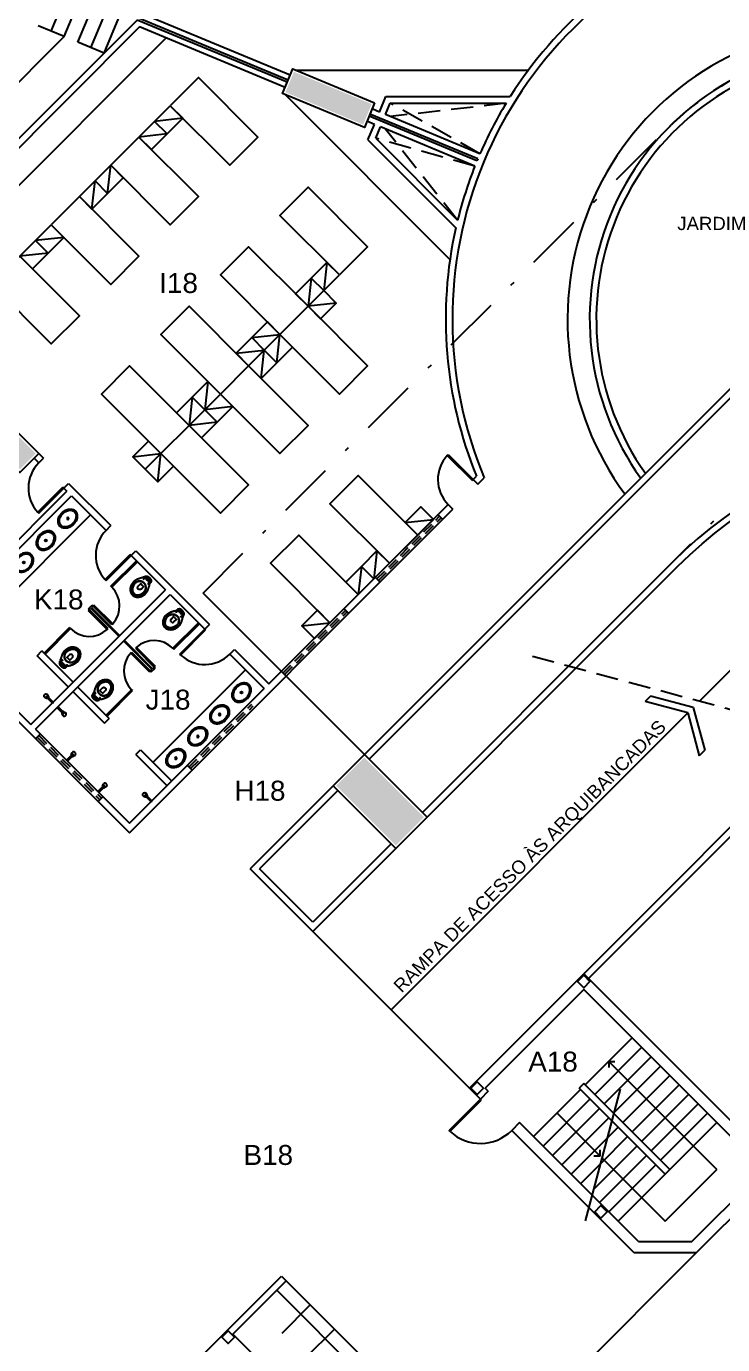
# Model space of a CAD drawing. Extents: x 652 to 872, y -56 to 210.
# Drawn here: x 813.04 to 828.76, y 89.05 to 118.8 of the extents above; entities that cross this region are included whole.
import ezdxf

# ---------------------------------------------------------------- set-up
doc = ezdxf.new("R2010")
doc.units = 0
doc.header["$LTSCALE"] = 2
doc.linetypes.add('DASHDOT2', pattern=[12.7, 6.35, -3.175, 0, -3.175])
doc.linetypes.add('HIDDEN', pattern=[0.375, 0.25, -0.125])
for name, color, linetype in [('06', 6, 'CONTINUOUS'), ('ARQUIBANCADA-ARY', 2, 'CONTINUOUS'), ('DIVISÓRIAS-ARY', 2, 'CONTINUOUS'), ('ESQUADRIA-ALTA-ARY', 7, 'HIDDEN'), ('ESQUADRIA-ARY', 2, 'CONTINUOUS'), ('HACHURAS-ARY', 9, 'CONTINUOUS'), ('INDICAÇÕES-ARY', 2, 'CONTINUOUS'), ('L_DECA', 7, 'CONTINUOUS'), ('MOBILIÁRIO-ARY', 7, 'CONTINUOUS'), ('PAREDE-ALTA-ARY', 1, 'CONTINUOUS'), ('PAREDE-BAIXA-ARY', 2, 'CONTINUOUS'), ('PEÇAS-SANIT-ARY', 7, 'CONTINUOUS'), ('PILARES-PRINC-ARY', 5, 'CONTINUOUS'), ('PILARES-SECUND-ARY', 5, 'CONTINUOUS'), ('PROJ-COBERTURA-ARY', 7, 'DASHDOT2'), ('RAMPA-ARY', 2, 'CONTINUOUS'), ('RAMPA-INT-ARY', 7, 'CONTINUOUS'), ('RAMPA-PROJ-ARY', 7, 'HIDDEN'), ('TEXTO-PB-COR-ARY', 12, 'CONTINUOUS')]:
    doc.layers.add(name, color=color, linetype=linetype)
doc.styles.add('ARIAL', font='arial.ttf', dxfattribs={"height": 0.5})

# ---------------------------------------------------------------- blocks, each defined once
blk = doc.blocks.new('CUB01')
at = {"layer": 'L_DECA'}
blk.add_lwpolyline([(-24.5, -18.7, 0.124977), (-22.8, -25.6, 0.105809), (-17.3, -31.9, 0.086634), (-9.6, -35.9, 0.076682), (0, -37.4, 0.076682), (9.6, -35.9, 0.086634), (17.3, -31.9, 0.105809), (22.8, -25.6, 0.124977), (24.5, -18.7, 0.124977), (22.8, -11.8, 0.105809), (17.3, -5.5, 0.086634), (9.6, -1.5, 0.076682), (0, 0, 0.076682), (-9.6, -1.5, 0.086634), (-17.3, -5.5, 0.105809), (-22.8, -11.8, 0.124977)], format="xyb", close=True, dxfattribs=at)
at = {"layer": 'L_DECA', "color": 1}
blk.add_lwpolyline([(0.1, -2.9, 0.074123), (-8.3, -4.1, 0.084852), (-15, -7.5, 0.106323), (-19.8, -12.9, 0.128843), (-21.3, -18.6, 0.128843), (-19.8, -24.4, 0.106323), (-15, -29.8, 0.084852), (-8.3, -33.1, 0.074123), (0.1, -34.4, 0.074123), (8.6, -33.1, 0.084852), (15.3, -29.8, 0.106323), (20, -24.4, 0.128843), (21.5, -18.6, 0.128843), (20, -12.9, 0.106323), (15.3, -7.5, 0.084852), (8.6, -4.1, 0.074123)], format="xyb", close=True, dxfattribs=at)
for radius in [2.25, 1.06]:
    blk.add_circle((0.1, -18.7), radius, dxfattribs=at)
blk = doc.blocks.new('RAV10')
at = {"layer": 'L_DECA'}
blk.add_lwpolyline([(4.6, -12.9), (8.2, -12.9), (8.2, -12.9), (8.7, -13), (9.2, -13.2), (9.6, -13.5), (9.9, -14), (10.1, -14.3), (10.1, -14.3), (10.1, -14.3), (10.1, -14.3), (10.1, -14.3), (10.1, -14.3), (12.2, -18), (12.2, -18), (12.5, -18.6), (12.8, -19.1), (13.1, -19.6), (13.3, -20.1), (13.3, -20.1), (13.6, -20.6), (13.9, -21.1), (14.2, -21.5), (14.5, -22.1), (14.7, -22.6), (15, -23.1), (15.3, -23.6), (15.5, -24.1), (15.5, -24.1), (15.9, -24.8), (16.3, -25.6), (16.6, -26.3), (16.9, -27), (17.2, -27.8), (17.5, -28.6), (17.8, -29.4), (18, -30.2), (18, -30.2), (18.3, -31.4), (18.6, -32.6), (18.8, -33.9), (19, -35.2), (19.1, -36.4), (19.1, -37.7), (19.1, -39), (19, -40.3), (19, -40.3), (18.8, -41.6), (18.6, -42.9), (18.2, -44.2), (17.9, -45.5), (17.4, -46.8), (16.9, -48), (16.4, -49.3), (15.8, -50.4), (15.8, -50.4), (15.2, -51.4), (14.6, -52.3), (13.9, -53.1), (13.3, -53.9), (12.5, -54.8), (11.7, -55.5), (10.9, -56.3), (10.1, -57), (10.1, -57), (9, -57.8), (7.9, -58.5), (6.6, -59.1), (5.4, -59.6), (4.1, -60), (2.8, -60.3), (1.4, -60.4), (0, -60.5), (0, -60.5), (-1.4, -60.4), (-2.7, -60.3), (-4, -60), (-5.3, -59.6), (-6.6, -59.1), (-7.8, -58.5), (-9, -57.8), (-10.1, -57), (-10.1, -57), (-10.9, -56.3), (-11.7, -55.5), (-12.5, -54.8), (-13.2, -53.9), (-13.9, -53.1), (-14.5, -52.3), (-15.1, -51.4), (-15.7, -50.4), (-15.7, -50.4), (-16.3, -49.3), (-16.9, -48), (-17.4, -46.8), (-17.8, -45.5), (-18.2, -44.2), (-18.5, -42.9), (-18.7, -41.6), (-19, -40.3), (-19, -40.3), (-19, -39), (-19, -37.7), (-19, -36.4), (-18.9, -35.2), (-18.7, -33.9), (-18.5, -32.6), (-18.2, -31.4), (-17.9, -30.2), (-17.9, -30.2), (-17.7, -29.4), (-17.4, -28.6), (-17.1, -27.8), (-16.9, -27), (-16.6, -26.3), (-16.2, -25.6), (-15.8, -24.8), (-15.5, -24.1), (-15.5, -24.1), (-15.2, -23.6), (-15, -23.1), (-14.7, -22.6), (-14.4, -22.1), (-14.2, -21.5), (-13.9, -21.1), (-13.6, -20.6), (-13.3, -20.1), (-13.3, -20.1), (-13.1, -19.6), (-12.8, -19.1), (-12.4, -18.6), (-12.1, -18), (-10.1, -14.3), (-10.1, -14.3), (-10.1, -14.3), (-10.1, -14.3), (-10.1, -14.3), (-10.1, -14.3), (-9.8, -14), (-9.8, -14), (-9.6, -13.5), (-9.1, -13.2), (-8.6, -13), (-8.1, -12.9), (-4.5, -12.9)], dxfattribs=at)
at = {"layer": 'L_DECA', "color": 1}
for points in [[(12.2, -18), (13.3, -20.1), (13.3, -20.1), (13.6, -20.6), (13.8, -21.1), (14.1, -21.5), (14.3, -22.1), (14.5, -22.6), (14.7, -23.1), (15, -23.6), (15.2, -24.1), (15.2, -24.1), (15.5, -24.8), (15.9, -25.6), (16.2, -26.3), (16.6, -27.1), (16.9, -27.8), (17.1, -28.5), (17.4, -29.4), (17.6, -30.2), (17.6, -30.2), (17.9, -31.4), (18.1, -32.6), (18.3, -33.9), (18.5, -35.2), (18.5, -36.4), (18.5, -37.7), (18.5, -39), (18.4, -40.3), (18.4, -40.3), (18.2, -41.6), (17.9, -42.9), (17.6, -44.2), (17.2, -45.5), (16.7, -46.8), (16.2, -48), (15.6, -49.3), (15, -50.4), (15, -50.4), (14.4, -51.2), (13.9, -52), (13.3, -52.8), (12.8, -53.5), (12.2, -54.2), (11.5, -54.9), (10.9, -55.5), (10.1, -56.2), (10.1, -56.2), (9, -57.1), (7.9, -57.8), (6.6, -58.4), (5.4, -58.9), (4.1, -59.3), (2.8, -59.6), (1.4, -59.8), (0, -59.8), (0, -59.8), (-1.4, -59.8), (-2.7, -59.6), (-4.1, -59.3), (-5.3, -58.9), (-6.6, -58.4), (-7.8, -57.8), (-9, -57.1), (-10.1, -56.2), (-10.1, -56.2), (-10.8, -55.5), (-11.5, -54.9), (-12.1, -54.2), (-12.7, -53.5), (-13.3, -52.8), (-13.9, -52), (-14.4, -51.2), (-14.9, -50.4), (-14.9, -50.4), (-15.5, -49.3), (-16.1, -48), (-16.6, -46.8), (-17.1, -45.5), (-17.5, -44.2), (-17.9, -42.9), (-18.1, -41.6), (-18.3, -40.3), (-18.3, -40.3), (-18.4, -39.1), (-18.5, -37.7), (-18.5, -36.4), (-18.4, -35.2), (-18.2, -33.9), (-18, -32.6), (-17.8, -31.4), (-17.5, -30.2), (-17.5, -30.2), (-17.3, -29.4), (-17, -28.6), (-16.8, -27.8), (-16.5, -27.1), (-16.2, -26.3), (-15.8, -25.6), (-15.5, -24.8), (-15.2, -24.1), (-15.2, -24.1), (-15, -23.6), (-14.7, -23.1), (-14.5, -22.6), (-14.2, -22.1), (-14, -21.5), (-13.7, -21.1), (-13.5, -20.6), (-13.2, -20.1), (-12.1, -18)], [(-12.9, -30.2), (-12.9, -30.2), (-12.4, -29.3), (-11.9, -28.4), (-11.2, -27.7), (-10.6, -26.9), (-9.9, -26.2), (-9.2, -25.6), (-8.4, -25), (-7.5, -24.4), (-6.7, -23.9), (-5.8, -23.5), (-4.9, -23.1), (-3.9, -22.8), (-3, -22.6), (-2, -22.4), (-1, -22.3), (0, -22.2), (0, -22.2), (1, -22.3), (2, -22.4), (3, -22.6), (4, -22.8), (5, -23.1), (5.8, -23.5), (6.8, -23.9), (7.6, -24.4), (8.5, -25), (9.3, -25.6), (10, -26.2), (10.6, -26.9), (11.3, -27.7), (12, -28.4), (12.5, -29.3), (13, -30.2), (13, -30.2), (13.6, -31.3), (14, -32.6), (14.3, -33.8), (14.6, -35.1), (14.7, -36.4), (14.7, -37.7), (14.7, -39), (14.4, -40.3), (14.4, -40.3), (14.2, -41.6), (13.8, -42.9), (13.4, -44.2), (12.9, -45.5), (12.4, -46.8), (11.7, -48), (11.1, -49.3), (10.4, -50.4), (10.4, -50.4), (9.4, -51.7), (8.4, -52.8), (7.2, -53.8), (5.9, -54.6), (4.5, -55.2), (3.1, -55.8), (1.5, -56.1), (0, -56.2), (0, -56.2), (-1.5, -56.1), (-3.1, -55.8), (-4.4, -55.2), (-5.8, -54.6), (-7.1, -53.8), (-8.3, -52.8), (-9.3, -51.7), (-10.3, -50.4), (-10.3, -50.4), (-11, -49.3), (-11.7, -48), (-12.3, -46.8), (-12.8, -45.5), (-13.3, -44.2), (-13.7, -42.9), (-14.1, -41.6), (-14.4, -40.3), (-14.4, -40.3), (-14.6, -39), (-14.7, -37.7), (-14.6, -36.4), (-14.5, -35.1), (-14.2, -33.8), (-13.9, -32.6), (-13.5, -31.3), (-12.9, -30.2)], [(-12, -30.2), (-12, -30.2), (-11.5, -29.4), (-11, -28.6), (-10.4, -27.9), (-9.8, -27.2), (-9.1, -26.7), (-8.5, -26.1), (-7.7, -25.5), (-6.9, -25), (-6.1, -24.6), (-5.3, -24.2), (-4.5, -23.9), (-3.6, -23.6), (-2.8, -23.4), (-1.8, -23.2), (-0.9, -23.2), (0, -23.1), (0, -23.1), (0.9, -23.2), (1.9, -23.2), (2.8, -23.4), (3.6, -23.6), (4.5, -23.9), (5.4, -24.2), (6.2, -24.6), (7, -25), (7.7, -25.5), (8.5, -26.1), (9.2, -26.7), (9.8, -27.2), (10.4, -27.9), (11, -28.6), (11.5, -29.4), (12, -30.2), (12, -30.2), (12.7, -31.3), (13.2, -32.6), (13.6, -33.8), (13.9, -35), (14.1, -36.4), (14.1, -37.7), (14.1, -39), (13.9, -40.3), (13.9, -40.3), (13.6, -41.7), (13.2, -43), (12.8, -44.3), (12.3, -45.5), (11.7, -46.9), (11.1, -48.1), (10.4, -49.3), (9.6, -50.4), (9.6, -50.4), (8.8, -51.6), (7.8, -52.6), (6.7, -53.5), (5.5, -54.2), (4.2, -54.8), (2.8, -55.3), (1.5, -55.5), (0, -55.7), (0, -55.7), (-1.5, -55.5), (-2.8, -55.3), (-4.2, -54.8), (-5.4, -54.2), (-6.6, -53.5), (-7.7, -52.6), (-8.7, -51.6), (-9.6, -50.4), (-9.6, -50.4), (-10.3, -49.3), (-11, -48.1), (-11.7, -46.9), (-12.2, -45.5), (-12.7, -44.3), (-13.1, -43), (-13.5, -41.7), (-13.8, -40.3), (-13.8, -40.3), (-14, -39), (-14.1, -37.7), (-14, -36.4), (-13.9, -35), (-13.6, -33.8), (-13.2, -32.6), (-12.7, -31.3), (-12, -30.2)], [(-7.7, -9.4), (-8.1, -10.1), (-8.5, -10.8), (-8.6, -11.4), (-8.8, -12.2), (-8.8, -13.1)], [(-5.1, -12.9), (-5.1, -9.7), (-5.1, -7.8), (-5.1, -7.8), (-5.2, -7.6), (-5.3, -7.5), (-5.5, -7.4), (-5.9, -7.6), (-5.9, -7.6), (-6.4, -8), (-7.1, -8.6), (-7.7, -9.4)], [(5.1, -9.3), (5, -8.9), (4.6, -8.3), (3.9, -7.8), (3.1, -7.7), (0, -7.7), (-3.1, -7.7), (-3.1, -7.7), (-3.9, -7.8), (-4.5, -8.3), (-5, -8.9), (-5.1, -9.7)], [(4.6, -12.9), (4.6, -12.9), (4.2, -12.9), (3.9, -12.6), (3.6, -12.4), (3.6, -12), (3.6, -10.7), (3.6, -10.7), (3.6, -10.5), (3.6, -10.4), (3.7, -10.2), (3.9, -10.1), (3.9, -10.1), (3.9, -9.9), (3.9, -9.7), (3.8, -9.5), (3.6, -9.4), (0, -9.4), (-3.5, -9.4), (-3.5, -9.4), (-3.7, -9.5), (-3.9, -9.7), (-3.9, -9.9), (-3.8, -10.1), (-3.8, -10.1), (-3.6, -10.2), (-3.6, -10.4), (-3.5, -10.5), (-3.5, -10.7), (-3.5, -12), (-3.5, -12), (-3.6, -12.4), (-3.8, -12.6), (-4.1, -12.9), (-4.5, -12.9)], [(-4.5, -37), (-4.5, -29), (0, -29)], [(3.7, -10.3), (0, -10.3), (-3.6, -10.3)], [(4.6, -37), (4.6, -29), (0, -29)], [(5.1, -12.9), (5.1, -9.7), (5.1, -7.8), (5.1, -7.8), (5.2, -7.6), (5.3, -7.5), (5.5, -7.4), (5.9, -7.6), (5.9, -7.6), (6.4, -8), (7.1, -8.6), (7.7, -9.4)], [(7.7, -9.4), (8.1, -10.1), (8.5, -10.8), (8.6, -11.4), (8.8, -12.2), (8.8, -13.1)]]:
    blk.add_lwpolyline(points, dxfattribs=at)
at = {"layer": 'L_DECA', "color": 7}
for points in [[(10.1, -14.3), (10.1, -14.3), (10.1, -14.3), (10.1, -14.3), (10.1, -14.3), (10.1, -14.3), (9.6, -11.3), (9.6, -11.3), (9.3, -10.2), (8.9, -9.3), (8.3, -8.5), (7.7, -7.7), (6.9, -7), (6.1, -6.5), (5.1, -6.2), (4.1, -5.9), (4.1, -5.9), (3.6, -5.8), (3.1, -5.7), (2.6, -5.6), (2, -5.6), (1.5, -5.6), (1, -5.5), (0.5, -5.5), (0, -5.5), (0, -5.5), (-0.5, -5.5), (-1, -5.5), (-1.5, -5.6), (-2, -5.6), (-2.5, -5.6), (-3, -5.7), (-3.5, -5.8), (-4, -5.9), (-4, -5.9), (-5, -6.2), (-6, -6.5), (-6.9, -7), (-7.6, -7.7), (-8.2, -8.5), (-8.8, -9.3), (-9.3, -10.2), (-9.6, -11.3), (-10, -14.3), (-10, -14.3), (-10, -14.3), (-10, -14.3), (-10, -14.3), (-10.1, -14.3)], [(-4.5, -12.9), (0, -12.9)], [(4.6, -12.9), (0, -12.9)]]:
    blk.add_lwpolyline(points, dxfattribs=at)
at = {"layer": 'L_DECA', "color": 1}
for centre in [(-7.6, -17), (7.6, -17)]:
    blk.add_circle(centre, 0.672, dxfattribs=at)
blk.add_arc((0, -37), 4.56, 180, 0, dxfattribs=at)
blk = doc.blocks.new('CHUVEIRO')
at = {"layer": 'PEÇAS-SANIT-ARY'}
for p, q in [((-0.029, 0.168), (-0.043, 0.208)), ((-0.015, 0.17), (0.015, 0.17)), ((-0.015, 0), (-0.015, 0.17)), ((0.015, 0), (-0.015, 0)), ((0.015, 0.17), (0.015, 0)), ((0.043, 0.207), (0.03, 0.175))]:
    blk.add_line(p, q, dxfattribs=at)
for points in [[(0.045, 0.22, 0.109452), (0.042, 0.235, 0.102376), (0.032, 0.248, 0.093737), (0.017, 0.257, 0.088426), (0, 0.26, 0.088426), (-0.017, 0.257, 0.093737), (-0.032, 0.248, 0.102376), (-0.042, 0.235, 0.109452), (-0.045, 0.22, 0.085068), (-0.043, 0.208, 0.102376)], [(0.015, 0.153, 0.061293), (0.021, 0.157, 0.104065), (0.028, 0.166, 0.115836), (0.03, 0.175, 0.115836), (0.028, 0.184, 0.104065), (0.021, 0.193, 0.09084), (0.012, 0.198, 0.083285), (0, 0.2, 0.083285), (-0.012, 0.198, 0.09084), (-0.021, 0.193, 0.104065), (-0.028, 0.184, 0.115836), (-0.03, 0.175, 0.115836), (-0.028, 0.166, 0.104065), (-0.021, 0.157, 0.061293), (-0.015, 0.153, 0.083285)], [(0.043, 0.207, 0.093692), (0.045, 0.22, 0.109452)]]:
    blk.add_lwpolyline(points, format="xyb", dxfattribs=at)

msp = doc.modelspace()

# ---------------------------------------------------------------- hatches: boundary and pattern name
at = {"layer": 'HACHURAS-ARY', "ltscale": 0.5}
for points in [[(819.08, 117.774), (818.889, 117.312), (820.644, 116.585), (820.836, 117.047)], [(811.905, 110.502), (811.552, 110.149), (812.895, 108.805), (813.249, 109.159)], [(820.673, 102.3), (820.037, 101.664), (821.38, 100.32), (822.017, 100.956)]]:
    msp.add_hatch(color=256, dxfattribs=at).paths.add_polyline_path(points)

# ---------------------------------------------------------------- linework, layer by layer
at = {"layer": '06', "ltscale": 0.5}
for p, q in [((826.189, 95.441), (826.329, 95.441)), ((826.189, 95.441), (826.189, 95.301)), ((825.993, 93.303), (825.993, 93.443)), ((825.993, 93.303), (825.853, 93.303))]:
    msp.add_line(p, q, dxfattribs=at)
at = {"layer": 'ARQUIBANCADA-ARY'}
for p, q in [((813.599, 118.691), (814.365, 120.539)), ((813.895, 118.569), (814.66, 120.417)), ((814.204, 118.441), (814.969, 120.289)), ((814.499, 118.318), (815.265, 120.166)), ((814.795, 118.196), (815.56, 120.044)), ((813.895, 118.569), (813.304, 118.814)), ((813.895, 118.569), (805.756, 110.43)), ((814.795, 118.196), (814.204, 118.441))]:
    msp.add_line(p, q, dxfattribs=at)
at = {"layer": 'DIVISÓRIAS-ARY'}
for p, q in [((822.544, 109.119), (822.565, 109.14)), ((822.544, 109.119), (823.109, 108.554)), ((822.565, 109.14), (823.13, 108.575)), ((813.299, 107.837), (813.864, 108.402)), ((813.32, 107.816), (813.885, 108.381)), ((813.885, 108.381), (813.864, 108.402)), ((823.13, 108.575), (823.109, 108.554)), ((813.299, 107.837), (813.32, 107.816)), ((814.819, 106.317), (815.384, 106.882)), ((814.84, 106.295), (815.405, 106.861)), ((815.405, 106.861), (815.384, 106.882)), ((814.949, 106.164), (815.526, 106.741)), ((814.97, 106.143), (815.547, 106.719)), ((814.819, 106.317), (814.84, 106.295)), ((814.97, 106.143), (814.949, 106.164)), ((814.44, 105.655), (814.525, 105.74)), ((814.885, 105.21), (814.44, 105.655)), ((814.461, 105.634), (814.44, 105.613)), ((814.864, 105.189), (814.44, 105.613)), ((814.461, 105.634), (814.497, 105.669)), ((814.497, 105.669), (815.133, 105.033)), ((814.511, 105.683), (814.546, 105.719)), ((814.511, 105.683), (815.147, 105.047)), ((814.97, 105.295), (814.525, 105.74)), ((814.546, 105.719), (814.567, 105.74)), ((814.991, 105.316), (814.567, 105.74)), ((814.991, 105.316), (814.97, 105.295)), ((816.349, 104.764), (816.926, 105.34)), ((816.371, 104.743), (816.947, 105.319)), ((813.44, 104.655), (814.016, 105.231)), ((813.461, 104.633), (814.037, 105.21)), ((814.037, 105.21), (814.016, 105.231)), ((814.864, 105.189), (814.885, 105.21)), ((816.502, 104.634), (817.067, 105.199)), ((816.523, 104.613), (817.088, 105.178)), ((817.067, 105.199), (817.088, 105.178)), ((815.876, 104.29), (815.239, 104.927)), ((815.89, 104.305), (815.253, 104.941)), ((815.523, 104.785), (815.501, 104.764)), ((815.501, 104.764), (815.946, 104.319)), ((815.523, 104.785), (815.946, 104.361)), ((816.349, 104.764), (816.371, 104.743)), ((815.395, 104.658), (815.417, 104.679)), ((815.395, 104.658), (815.819, 104.234)), ((815.417, 104.679), (815.861, 104.234)), ((816.523, 104.613), (816.502, 104.634)), ((815.84, 104.255), (815.819, 104.234)), ((815.84, 104.255), (815.876, 104.29)), ((815.861, 104.234), (815.946, 104.319)), ((815.89, 104.305), (815.925, 104.34)), ((815.925, 104.34), (815.946, 104.361)), ((814.84, 103.255), (815.416, 103.831)), ((815.416, 103.831), (815.437, 103.81)), ((814.861, 103.233), (815.437, 103.81)), ((822.583, 93.886), (823.29, 94.592)), ((822.604, 93.864), (823.311, 94.571)), ((823.29, 94.592), (823.311, 94.571)), ((822.604, 93.864), (822.583, 93.886))]:
    msp.add_line(p, q, dxfattribs=at)
at = {"layer": 'DIVISÓRIAS-ARY', "color": 7, "ltscale": 0.5}
for centre, radius, start, end in [((814.546, 105.719), 0.6, 317.866, 45), ((814.461, 105.634), 0.6, 225, 312.134), ((815.925, 104.34), 0.6, 45, 132.134), ((815.84, 104.255), 0.6, 137.866, 225), ((823.29, 94.592), 1, 226.7191, 315)]:
    msp.add_arc(centre, radius, start, end, dxfattribs=at)
at = {"layer": 'ESQUADRIA-ALTA-ARY', "ltscale": 0.5}
for p, q in [((820.956, 106.33), (822.37, 107.745)), ((820.992, 106.295), (822.406, 107.709)), ((822.335, 107.78), (822.441, 107.674)), ((820.921, 106.366), (821.027, 106.26)), ((818.835, 104.209), (820.249, 105.623)), ((820.214, 105.659), (820.32, 105.553)), ((818.87, 104.174), (820.284, 105.588)), ((816.714, 102.088), (818.128, 103.502)), ((816.749, 102.052), (818.163, 103.467)), ((813.355, 102.83), (813.249, 102.724)), ((813.284, 102.76), (814.698, 101.345)), ((813.319, 102.795), (814.734, 101.381)), ((816.678, 102.123), (816.784, 102.017)), ((814.769, 101.416), (814.663, 101.31))]:
    msp.add_line(p, q, dxfattribs=at)
at = {"layer": 'ESQUADRIA-ARY'}
for p, q in [((818.906, 90.491), (821.628, 87.769)), ((818.693, 90.279), (821.416, 87.557)), ((818.814, 89.31), (819.45, 89.947)), ((819.358, 88.766), (819.994, 89.402))]:
    msp.add_line(p, q, dxfattribs=at)
at = {"layer": 'INDICAÇÕES-ARY', "color": 2, "linetype": 'HIDDEN'}
msp.add_line((832.192, 102.508), (824.465, 104.579), dxfattribs=at)
at = {"layer": 'INDICAÇÕES-ARY', "ltscale": 0.5}
for p, q in [((826.189, 95.441), (828.628, 93.001)), ((825.993, 93.303), (825.022, 94.274)), ((826.039, 93.257), (827.462, 91.835)), ((827.462, 91.835), (828.628, 93.001))]:
    msp.add_line(p, q, dxfattribs=at)
at = {"layer": 'INDICAÇÕES-ARY'}
msp.add_line((825.661, 91.847), (826.457, 94.819), dxfattribs=at)
at = {"layer": 'MOBILIÁRIO-ARY'}
for p, q in [((819.114, 117.814), (824.375, 117.814)), ((818.884, 117.26), (822.604, 113.54))]:
    msp.add_line(p, q, dxfattribs=at)
at = {"layer": 'MOBILIÁRIO-ARY', "ltscale": 0.5}
for p, q in [((816.572, 116.725), (815.936, 116.654)), ((816.219, 116.371), (815.582, 116.301)), ((814.875, 115.028), (814.946, 115.664)), ((814.521, 114.674), (814.592, 115.311)), ((813.885, 114.038), (813.249, 113.967)), ((813.532, 113.684), (812.895, 113.614)), ((819.825, 113.472), (819.754, 112.836)), ((819.471, 113.119), (819.401, 112.482)), ((820.037, 112.553), (819.401, 112.482)), ((818.128, 111.775), (818.764, 111.846)), ((818.693, 111.209), (818.764, 111.846)), ((817.774, 111.422), (818.411, 111.492)), ((818.34, 110.856), (818.411, 111.492)), ((817.138, 110.785), (817.067, 110.149)), ((816.784, 110.432), (816.714, 109.795)), ((817.703, 110.22), (817.067, 110.149)), ((817.35, 109.866), (816.714, 109.795)), ((815.441, 109.088), (816.077, 109.159)), ((816.006, 108.522), (816.077, 109.159)), ((821.593, 107.603), (822.229, 107.674)), ((820.956, 106.967), (820.885, 106.33)), ((820.603, 106.613), (820.532, 105.977)), ((819.259, 105.27), (819.895, 105.34))]:
    msp.add_line(p, q, dxfattribs=at)
at = {"layer": 'MOBILIÁRIO-ARY'}
for points in [[(816.289, 117.008), (817.633, 115.664), (818.269, 116.301), (816.926, 117.644)], [(816.289, 117.008), (816.572, 116.725), (816.219, 116.371), (815.936, 116.654)], [(815.582, 116.301), (815.865, 116.018), (816.219, 116.371), (815.936, 116.654)], [(815.582, 116.301), (816.926, 114.957), (816.289, 114.321), (814.946, 115.664)], [(814.946, 115.664), (815.229, 115.381), (814.875, 115.028), (814.592, 115.311)], [(814.239, 114.957), (814.521, 114.674), (814.875, 115.028), (814.592, 115.311)], [(820.108, 113.189), (818.764, 114.533), (819.401, 115.169), (820.744, 113.826)], [(813.602, 114.321), (814.946, 112.977), (815.582, 113.614), (814.239, 114.957)], [(813.602, 114.321), (813.885, 114.038), (813.532, 113.684), (813.249, 113.967)], [(812.895, 113.614), (813.178, 113.331), (813.532, 113.684), (813.249, 113.967)], [(819.401, 112.482), (818.057, 113.826), (817.421, 113.189), (818.764, 111.846)], [(812.259, 112.977), (813.602, 111.634), (814.239, 112.27), (812.895, 113.614)], [(820.108, 113.189), (819.825, 113.472), (819.471, 113.119), (819.754, 112.836)], [(819.401, 112.482), (819.118, 112.765), (819.471, 113.119), (819.754, 112.836)], [(819.401, 112.482), (819.683, 112.199), (820.037, 112.553), (819.754, 112.836)], [(817.421, 110.502), (816.077, 111.846), (816.714, 112.482), (818.057, 111.139)], [(819.401, 112.482), (820.744, 111.139), (820.108, 110.502), (818.764, 111.846)], [(818.764, 111.846), (818.481, 112.129), (818.128, 111.775), (818.411, 111.492)], [(818.057, 111.139), (817.774, 111.422), (818.128, 111.775), (818.411, 111.492)], [(818.764, 111.846), (819.047, 111.563), (818.693, 111.209), (818.411, 111.492)], [(818.057, 111.139), (818.34, 110.856), (818.693, 111.209), (818.411, 111.492)], [(816.077, 109.159), (814.734, 110.502), (815.37, 111.139), (816.714, 109.795)], [(817.421, 110.502), (818.764, 109.159), (819.401, 109.795), (818.057, 111.139)], [(817.421, 110.502), (817.138, 110.785), (816.784, 110.432), (817.067, 110.149)], [(816.714, 109.795), (816.431, 110.078), (816.784, 110.432), (817.067, 110.149)], [(817.421, 110.502), (817.703, 110.22), (817.35, 109.866), (817.067, 110.149)], [(816.714, 109.795), (816.996, 109.512), (817.35, 109.866), (817.067, 110.149)], [(816.077, 109.159), (817.421, 107.815), (818.057, 108.452), (816.714, 109.795)], [(816.077, 109.159), (815.794, 109.442), (815.441, 109.088), (815.724, 108.805)], [(816.077, 109.159), (816.36, 108.876), (816.006, 108.522), (815.724, 108.805)], [(821.239, 106.684), (819.895, 108.027), (820.532, 108.664), (821.875, 107.32)], [(821.875, 107.32), (821.593, 107.603), (821.946, 107.957), (822.229, 107.674)], [(819.895, 105.34), (818.552, 106.684), (819.188, 107.32), (820.532, 105.977)], [(821.239, 106.684), (820.956, 106.967), (820.603, 106.613), (820.885, 106.33)], [(820.532, 105.977), (820.249, 106.26), (820.603, 106.613), (820.885, 106.33)], [(819.895, 105.34), (819.613, 105.623), (819.259, 105.27), (819.542, 104.987)]]:
    msp.add_lwpolyline(points, close=True, dxfattribs=at)
at = {"layer": 'PAREDE-ALTA-ARY'}
for p, q in [((818.996, 117.701), (815.707, 119.063)), ((815.538, 118.943), (806.39, 109.795)), ((815.592, 118.786), (809.642, 112.836)), ((818.929, 117.539), (815.538, 118.943)), ((818.948, 117.585), (815.557, 118.99)), ((818.881, 117.423), (815.592, 118.786)), ((821.012, 116.865), (821.157, 117.214)), ((821.157, 117.214), (823.962, 117.214)), ((821.012, 116.865), (820.844, 116.935)), ((821.151, 116.808), (821.257, 117.064)), ((821.257, 117.064), (823.869, 117.064)), ((820.898, 116.588), (820.729, 116.658)), ((823.213, 115.764), (820.777, 116.774)), ((823.232, 115.81), (820.796, 116.82)), ((823.281, 115.926), (821.151, 116.808)), ((820.753, 116.239), (820.898, 116.588)), ((820.93, 116.275), (821.036, 116.531)), ((823.166, 115.648), (821.036, 116.531)), ((820.753, 116.239), (822.737, 114.256)), ((820.93, 116.275), (822.777, 114.428)), ((813.213, 109.053), (813.319, 108.947)), ((813.319, 109.159), (813.425, 109.053)), ((813.319, 108.947), (813.425, 109.053)), ((823.13, 108.575), (823.201, 108.646)), ((823.236, 108.469), (823.378, 108.611)), ((823.236, 108.469), (823.378, 108.611)), ((810.915, 105.27), (813.956, 108.31)), ((813.885, 108.381), (813.991, 108.487)), ((813.885, 108.381), (813.956, 108.31)), ((813.991, 108.487), (814.946, 107.533)), ((823.13, 108.575), (823.236, 108.469)), ((811.021, 105.164), (814.062, 108.204)), ((814.062, 108.204), (814.84, 107.426)), ((818.517, 103.962), (822.565, 108.01)), ((822.565, 108.01), (822.671, 107.903)), ((815.37, 100.603), (822.671, 107.903)), ((814.84, 107.426), (814.946, 107.533)), ((808.582, 107.391), (815.37, 100.603)), ((815.405, 106.861), (815.511, 106.967)), ((815.405, 106.861), (816.183, 106.083)), ((815.511, 106.967), (817.173, 105.305)), ((813.143, 103.042), (816.183, 106.083)), ((813.249, 102.936), (816.289, 105.977)), ((816.289, 105.977), (817.067, 105.199)), ((811.021, 105.164), (813.143, 103.042)), ((817.067, 105.199), (817.173, 105.305)), ((817.633, 104.633), (817.739, 104.739)), ((817.739, 104.739), (818.517, 103.962)), ((817.633, 104.633), (818.411, 103.856)), ((815.37, 100.815), (818.411, 103.856)), ((813.249, 102.936), (815.37, 100.815)), ((819.966, 101.664), (818.092, 99.79)), ((820.072, 101.557), (818.305, 99.79)), ((821.274, 100.355), (819.507, 98.588)), ((821.38, 100.249), (819.507, 98.375)), ((819.507, 98.375), (818.092, 99.79)), ((819.507, 98.588), (818.305, 99.79)), ((825.623, 97.421), (823.042, 94.84)), ((825.623, 97.421), (830.042, 93.001)), ((825.623, 97.067), (823.396, 94.84)), ((829.689, 93.001), (825.623, 97.067)), ((829.689, 93.001), (825.623, 97.067)), ((825.623, 94.946), (825.517, 94.84)), ((827.568, 93.001), (825.623, 94.946)), ((823.29, 94.592), (823.042, 94.84)), ((823.466, 94.769), (823.29, 94.592)), ((823.466, 94.769), (823.396, 94.84)), ((827.462, 92.895), (825.517, 94.84)), ((824.173, 94.062), (823.997, 93.885)), ((826.858, 91.378), (824.173, 94.062)), ((826.754, 91.128), (823.997, 93.885)), ((827.462, 92.895), (827.568, 93.001)), ((828.065, 91.378), (829.689, 93.001)), ((828.169, 91.128), (830.042, 93.001)), ((826.858, 91.378), (828.065, 91.378)), ((826.754, 91.128), (828.169, 91.128)), ((815.016, 86.814), (818.799, 90.597)), ((817.703, 89.289), (818.906, 90.491)), ((818.799, 90.597), (818.906, 90.491)), ((817.703, 89.289), (819.524, 87.468))]:
    msp.add_line(p, q, dxfattribs=at)
for radius, start, end in [(9.4, 112.8486, 147.6941), (9.25, 112.2333, 202.7667), (9.4, 148.7695, 156.5857), (9.4, 157.3476, 157.6524), (9.4, 158.4143, 166.2305), (9.4, 167.3059, 202.1514)]:
    msp.add_arc((831.907, 112.19), radius, start, end, dxfattribs=at)
at = {"layer": 'PAREDE-BAIXA-ARY'}
for p, q in [((830.907, 112.604), (820.673, 102.371)), ((820.779, 102.265), (830.934, 112.419)), ((813.284, 104.598), (813.39, 104.704)), ((813.991, 103.891), (813.284, 104.598)), ((814.097, 103.997), (813.39, 104.704)), ((814.203, 103.891), (814.91, 103.184)), ((814.097, 103.785), (814.804, 103.078)), ((814.804, 103.078), (814.91, 103.184)), ((815.511, 102.371), (815.617, 102.477)), ((815.511, 102.371), (816.219, 101.664)), ((815.617, 102.477), (816.325, 101.77))]:
    msp.add_line(p, q, dxfattribs=at)
for radius, start, end in [(6.65, 98.6487, 216.3513), (6.15, 99.3579, 215.6421), (6, 99.5941, 215.4059)]:
    msp.add_arc((831.907, 112.19), radius, start, end, dxfattribs=at)
at = {"layer": 'PEÇAS-SANIT-ARY'}
for p, q in [((816.192, 118.537), (810.067, 112.412)), ((812.4, 105.694), (814.486, 107.78)), ((815.9, 102.194), (817.986, 104.28))]:
    msp.add_line(p, q, dxfattribs=at)
at = {"layer": 'PEÇAS-SANIT-ARY', "ltscale": 0.5}
for centre, start, end in [((813.885, 108.381), 135, 222.8509), ((823.13, 108.575), 137.1491, 225), ((815.405, 106.861), 135, 222.8509), ((817.067, 105.199), 227.1491, 315)]:
    msp.add_arc(centre, 0.8, start, end, dxfattribs=at)
at = {"layer": 'PILARES-PRINC-ARY'}
for points in [[(820.901, 117.074), (820.671, 116.519), (818.824, 117.285), (819.053, 117.839)], [(813.319, 109.159), (812.895, 108.735), (811.481, 110.149), (811.905, 110.573)], [(821.38, 100.249), (822.088, 100.956), (820.673, 102.371), (819.966, 101.664)]]:
    msp.add_lwpolyline(points, close=True, dxfattribs=at)
at = {"layer": 'PILARES-SECUND-ARY'}
for points in [[(825.482, 97.244), (825.623, 97.386), (825.764, 97.244), (825.623, 97.103)], [(823.219, 94.981), (823.077, 94.84), (823.219, 94.699), (823.36, 94.84)], [(826.153, 92.047), (826.012, 91.905), (825.871, 92.047), (826.012, 92.188)], [(817.456, 89.218), (817.597, 89.36), (817.739, 89.218), (817.597, 89.077)]]:
    msp.add_lwpolyline(points, close=True, dxfattribs=at)
at = {"layer": 'PROJ-COBERTURA-ARY', "ltscale": 0.1}
msp.add_line((825.279, 104.36), (832.136, 111.217), dxfattribs=at)
msp.add_lwpolyline([(817.032, 106.012), (827.558, 116.539, -1), (836.256, 107.842), (831.191, 102.777)], format="xyb", dxfattribs=at)
at = {"layer": 'RAMPA-ARY'}
for p, q in [((823.042, 94.84), (819.507, 98.375)), ((828.169, 91.128), (823.926, 86.885))]:
    msp.add_line(p, q, dxfattribs=at)
for points in [[(821.981, 101.062), (826.461, 105.542)], [(825.447, 104.316), (822.088, 100.956)], [(825.623, 97.421), (831.024, 102.821)], [(831.191, 102.777), (825.729, 97.315)]]:
    msp.add_lwpolyline(points, dxfattribs=at)
msp.add_lwpolyline([(811.481, 90.35, 1), (822.971, 78.859), (827.462, 83.349), (827.568, 83.243), (823.077, 78.753, -1), (811.375, 90.456)], format="xyb", dxfattribs=at)
at = {"layer": 'RAMPA-INT-ARY'}
for p, q in [((827.129, 103.687), (827.007, 103.565)), ((827.973, 103.306), (827.007, 103.565)), ((828.095, 103.429), (827.129, 103.687)), ((821.274, 96.608), (827.973, 103.306)), ((827.973, 103.306), (828.232, 102.34)), ((828.095, 103.429), (828.354, 102.463)), ((828.354, 102.463), (828.232, 102.34)), ((825.658, 94.911), (826.719, 95.971)), ((825.871, 94.699), (826.931, 95.759)), ((826.083, 94.486), (827.143, 95.547)), ((826.295, 94.274), (827.355, 95.335)), ((826.507, 94.062), (827.568, 95.123)), ((826.719, 93.85), (827.78, 94.911)), ((825.552, 94.805), (824.492, 93.744)), ((826.931, 93.638), (827.992, 94.699)), ((825.764, 94.592), (824.704, 93.532)), ((825.977, 94.38), (824.916, 93.32)), ((827.143, 93.426), (828.204, 94.486)), ((826.189, 94.168), (825.128, 93.108)), ((827.355, 93.214), (828.416, 94.274)), ((827.568, 93.001), (828.628, 94.062)), ((826.162, 93.717), (825.34, 92.895)), ((826.613, 93.744), (826.007, 93.138)), ((826.401, 93.956), (826.162, 93.717)), ((826.825, 93.532), (825.851, 92.558)), ((826.007, 93.138), (825.552, 92.683)), ((827.037, 93.32), (825.977, 92.259)), ((827.249, 93.108), (826.189, 92.047)), ((827.462, 92.895), (826.401, 91.835))]:
    msp.add_line(p, q, dxfattribs=at)
at = {"layer": 'RAMPA-PROJ-ARY'}
for p, q in [((823.869, 117.064), (821.257, 116.764)), ((823.281, 115.926), (821.257, 117.064)), ((822.777, 114.428), (821.142, 116.487)), ((823.166, 115.648), (820.93, 116.275))]:
    msp.add_line(p, q, dxfattribs=at)
at = {"layer": 'RAMPA-PROJ-ARY', "linetype": 'DASHDOT2', "ltscale": 0.5}
msp.add_line((820.673, 102.371), (817.032, 106.012), dxfattribs=at)
at = {"layer": 'RAMPA-PROJ-ARY', "linetype": 'Continuous'}
for points in [[(825.447, 104.316), (827.744, 106.613, -0.303347), (838.642, 108.781), (846.898, 105.361), (846.956, 105.5), (838.7, 108.92, 0.303347), (827.638, 106.719), (825.279, 104.36)], [(828.235, 103.569), (829.512, 104.846, -0.303347), (837.686, 106.471), (845.782, 103.118)]]:
    msp.add_lwpolyline(points, format="xyb", dxfattribs=at)

# ---------------------------------------------------------------- block references
at = {"layer": 'PEÇAS-SANIT-ARY', "yscale": 0.01, "zscale": 0.01}
for p, xscale, rotation in [((814.105, 107.558), -0.01, 224.9999999999962), ((813.612, 107.065), 0.01, 224.9999999999962), ((813.117, 106.57), 0.01, 224.9999999999962), ((817.765, 103.898), 0.01, 44.99999999999616), ((817.272, 103.405), -0.01, 44.99999999999616), ((816.777, 102.91), -0.01, 44.99999999999616), ((816.282, 102.415), -0.01, 44.99999999999616)]:
    msp.add_blockref('CUB01', p, dxfattribs=dict(at, xscale=xscale, rotation=rotation))
at = {"layer": 'PEÇAS-SANIT-ARY', "ltscale": 0.5, "yscale": 0.01, "zscale": 0.01}
for p, xscale, rotation in [((815.86, 106.396), -0.01, 314.9999999999962), ((816.602, 105.653), 0.01, 314.9999999999962), ((813.784, 104.321), 0.01, 134.9999999999963), ((814.527, 103.578), -0.01, 134.9999999999963)]:
    msp.add_blockref('RAV10', p, dxfattribs=dict(at, xscale=xscale, rotation=rotation))
at = {"layer": 'PEÇAS-SANIT-ARY', "ltscale": 0.5, "xscale": -1, "rotation": 44.99999999999616}
for p in [(813.638, 103.537), (815.865, 101.31)]:
    msp.add_blockref('CHUVEIRO', p, dxfattribs=at)
at = {"layer": 'PEÇAS-SANIT-ARY', "ltscale": 0.5}
for p, rotation in [((813.744, 103.431), 224.9999999999962), ((813.956, 102.229), 314.9999999999962), ((814.663, 101.522), 314.9999999999962)]:
    msp.add_blockref('CHUVEIRO', p, dxfattribs=dict(at, rotation=rotation))

# ---------------------------------------------------------------- texts
at = {"layer": 'TEXTO-PB-COR-ARY', "style": 'ARIAL'}
for s, height, p in [('JARDIM', 0.3, (827.736, 114.202)), ('I18', 0.45, (816.04, 112.783)), ('K18', 0.45, (813.212, 105.642)), ('J18', 0.45, (815.732, 103.381)), ('H18', 0.45, (817.737, 101.326)), ('A18', 0.45, (824.371, 95.213)), ('B18', 0.45, (817.943, 93.106))]:
    msp.add_text(s, height=height, dxfattribs=at).set_placement(p)
msp.add_text('RAMPA DE ACESSO ÀS ARQUIBANCADAS', height=0.3, rotation=45, dxfattribs=at).set_placement((821.512, 96.971))

doc.saveas('drawing.dxf')
